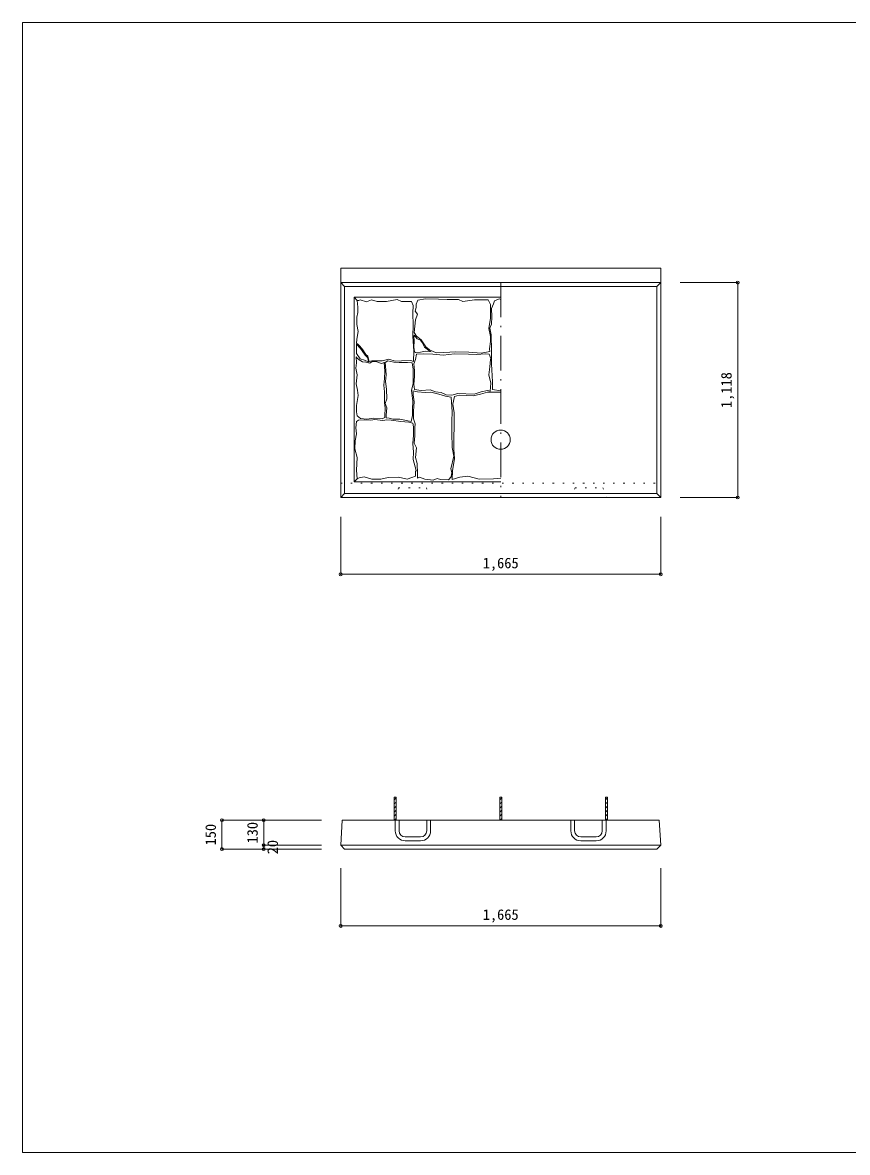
# Model space of a CAD drawing. Units: millimetres, scale not verified. Extents: x 165 to 8745, y 210 to 6090.
# Drawn here: x 165 to 4455, y 210 to 6090 of the extents above; entities that cross this region are included whole.
import ezdxf
from ezdxf.enums import TextEntityAlignment as Align

# ---------------------------------------------------------------- set-up
doc = ezdxf.new("R2010")
doc.units = ezdxf.units.MM
doc.header["$LTSCALE"] = 30
doc.header["$PDMODE"] = 32
doc.header["$PDSIZE"] = 15
doc.linetypes.add('DASHED_DOTTED', pattern=[9.25, 6, -1.5, 0.25, -1.5])
doc.linetypes.add('DOTTED', pattern=[1.75, 0.25, -1.5])
for name, color, linetype, lineweight in [('_0-0_', 7, 'Continuous', 18), ('_0-1_', 7, 'Continuous', 18), ('_0-2_', 4, 'Continuous', 9)]:
    doc.layers.add(name, color=color, linetype=linetype, lineweight=lineweight)
doc.styles.add('ＭＳ ゴシック', font='')
doc.styles.get('ＭＳ ゴシック').set_extended_font_data('MS Gothic')

msp = doc.modelspace()

# ---------------------------------------------------------------- linework, layer by layer
at = {"layer": '_0-0_'}
for p, q in [((165, 6090), (8745, 6090)), ((165, 6090), (165, 210)), ((8745, 210), (165, 210))]:
    msp.add_line(p, q, dxfattribs=at)
at = {"layer": '_0-1_'}
for p, q in [((1819.34, 4736.62), (1819.34, 4811.62)), ((1819.34, 4811.62), (3484.34, 4811.62)), ((3484.34, 4811.62), (3484.34, 3618.62)), ((1819.34, 4736.62), (1839.34, 4716.62)), ((1819.34, 4736.62), (1819.34, 3618.62)), ((1819.34, 4736.62), (3484.34, 4736.62)), ((1839.34, 4716.62), (1839.34, 3638.62)), ((3464.34, 4716.62), (1839.34, 4716.62)), ((3464.34, 4716.62), (3484.34, 4736.62)), ((3464.34, 3638.62), (3464.34, 4716.62)), ((1889.34, 4660.72), (1889.34, 3699.25)), ((1889.34, 4660.72), (1904.34, 4643.95)), ((1889.34, 4660.72), (2651.84, 4660.72)), ((1921.22, 4647.97), (1914.03, 4643.95)), ((1953.08, 4636.77), (1921.22, 4647.97)), ((1980.4, 4646.95), (1953.08, 4636.77)), ((2008.63, 4638.81), (1980.4, 4646.95)), ((2112.43, 4648.99), (2057.8, 4638.81)), ((2136.1, 4638.81), (2112.43, 4648.99)), ((2221.52, 4644.88), (2261.13, 4652.37)), ((2261.13, 4652.37), (2328.77, 4650.33)), ((2328.77, 4650.33), (2373.86, 4648.96)), ((2373.86, 4648.96), (2432.36, 4648.96)), ((2432.36, 4648.96), (2454.3, 4638.06)), ((2454.3, 4638.06), (2515.23, 4647.6)), ((2515.23, 4647.6), (2557.89, 4647.6)), ((2557.89, 4647.6), (2585.92, 4647.6)), ((2585.92, 4647.6), (2599.33, 4623.08)), ((2643.01, 4651.56), (2619.85, 4642.63)), ((2651.84, 4649.17), (2643.01, 4651.56)), ((1904.34, 4643.95), (1914.03, 4643.95)), ((1904.34, 4643.95), (1908.21, 4608.69)), ((1908.21, 4608.69), (1908.21, 4580.52)), ((2057.8, 4638.81), (2008.63, 4638.81)), ((2187.09, 4637.79), (2136.1, 4638.81)), ((2196.2, 4617.43), (2187.09, 4637.79)), ((2195.29, 4577.73), (2196.2, 4617.43)), ((2211.77, 4608.09), (2206.9, 4589.01)), ((2206.9, 4589.01), (2219.08, 4572.66)), ((2211.77, 4625.12), (2221.52, 4644.88)), ((2211.77, 4608.09), (2211.77, 4625.12)), ((2599.33, 4623.08), (2599.33, 4550.86)), ((2615.06, 4626.56), (2604.68, 4601.56)), ((2604.68, 4601.56), (2606.28, 4557.81)), ((2619.85, 4642.63), (2615.06, 4626.56)), ((1908.21, 4580.52), (1902.61, 4557.57)), ((1902.61, 4557.57), (1902.61, 4518.96)), ((2196.2, 4514.62), (2195.29, 4577.73)), ((2200.8, 4477.28), (2208.11, 4542.69)), ((2208.11, 4542.69), (2219.08, 4572.66)), ((2599.33, 4550.86), (2589.58, 4497.72)), ((2606.28, 4557.81), (2603.88, 4521.21)), ((1902.61, 4518.96), (1910.08, 4482.44)), ((1910.08, 4482.44), (1902.61, 4441.75)), ((2194.38, 4457.61), (2196.2, 4514.62)), ((2214.21, 4458.21), (2200.8, 4477.28)), ((2589.58, 4497.72), (2598.11, 4456.85)), ((2603.88, 4521.21), (2595.9, 4498.89)), ((2595.9, 4498.89), (2602.28, 4464.96)), ((1902.01, 4415.7), (1901.68, 4401.06)), ((1902.01, 4415.7), (1923.3, 4393.03)), ((1902.61, 4441.75), (1902.13, 4420.7)), ((1907.46, 4417.39), (1902.13, 4420.7)), ((1919.34, 4405.21), (1907.46, 4417.39)), ((2199.84, 4379.23), (2194.38, 4457.61)), ((2199.89, 4459.72), (2202.02, 4463.66)), ((2201.21, 4432.68), (2199.89, 4459.72)), ((2200.77, 4401.22), (2201.21, 4432.68)), ((2202.02, 4463.66), (2217.04, 4444.48)), ((2238.58, 4439.13), (2214.21, 4458.21)), ((2217.04, 4444.48), (2233.75, 4437.11)), ((2233.75, 4437.11), (2242.54, 4424.82)), ((2261.74, 4402.34), (2238.58, 4439.13)), ((2242.54, 4424.82), (2255.74, 4400.24)), ((2599.33, 4430.96), (2593.23, 4392.81)), ((2598.11, 4456.85), (2599.33, 4430.96)), ((2602.28, 4464.96), (2604.68, 4381.03)), ((1901.68, 4401.06), (1901.18, 4367.01)), ((1901.18, 4367.01), (1921.22, 4340.54)), ((1934.19, 4386.39), (1919.34, 4405.21)), ((1923.3, 4393.03), (1947.07, 4358.71)), ((1950.04, 4362.03), (1934.19, 4386.39)), ((1947.07, 4358.71), (1958.95, 4347.64)), ((1960.93, 4354.29), (1950.04, 4362.03)), ((1968.26, 4326.65), (1960.93, 4354.29)), ((2198.02, 4326.29), (2199.84, 4379.23)), ((2203.41, 4375.66), (2200.77, 4401.22)), ((2208.25, 4372.22), (2203.41, 4375.66)), ((2235.07, 4374.68), (2208.25, 4372.22)), ((2213.08, 4364.84), (2208.69, 4337.32)), ((2249.14, 4366.81), (2213.08, 4364.84)), ((2260.57, 4380.58), (2235.07, 4374.68)), ((2298.39, 4364.84), (2249.14, 4366.81)), ((2255.74, 4400.24), (2278.6, 4384.02)), ((2290.47, 4375.66), (2260.57, 4380.58)), ((2281.24, 4387.36), (2261.74, 4402.34)), ((2278.6, 4384.02), (2290.47, 4375.66)), ((2316.58, 4371), (2281.24, 4387.36)), ((2352.03, 4358.95), (2298.39, 4364.84)), ((2356.8, 4372.37), (2316.58, 4371)), ((2411.83, 4365.83), (2352.03, 4358.95)), ((2418.96, 4376.46), (2356.8, 4372.37)), ((2484.82, 4364.84), (2411.83, 4365.83)), ((2485.99, 4375.09), (2418.96, 4376.46)), ((2526.15, 4362.88), (2484.82, 4364.84)), ((2550.58, 4369.64), (2485.99, 4375.09)), ((2571.88, 4365.83), (2526.15, 4362.88)), ((2595.67, 4377.82), (2550.58, 4369.64)), ((2592.11, 4364.84), (2571.88, 4365.83)), ((2600.9, 4341.25), (2592.11, 4364.84)), ((2593.23, 4392.81), (2595.67, 4377.82)), ((2604.68, 4381.03), (2603.08, 4314.06)), ((1898.73, 4290.94), (1901.56, 4318.63)), ((1901.56, 4318.63), (1899.43, 4350.29)), ((1899.43, 4350.29), (1904.71, 4343.28)), ((1904.71, 4343.28), (1916.3, 4334.95)), ((1916.3, 4334.95), (1933.69, 4324.77)), ((1921.22, 4340.54), (1943.07, 4333.42)), ((1933.69, 4324.77), (1950.25, 4322.91)), ((1943.07, 4333.42), (1963.1, 4325.27)), ((1950.25, 4322.91), (1971.78, 4317.36)), ((1958.95, 4347.64), (1963.9, 4325.49)), ((1963.1, 4325.27), (1963.9, 4325.49)), ((1968.26, 4326.65), (1982.22, 4330.36)), ((1971.78, 4317.36), (1983.37, 4326.62)), ((1982.22, 4330.36), (2035.03, 4329.35)), ((1983.37, 4326.62), (2008.21, 4324.77)), ((2008.21, 4324.77), (2031.39, 4316.43)), ((2031.39, 4316.43), (2045.46, 4320.14)), ((2035.03, 4329.35), (2069.63, 4337.49)), ((2045.46, 4320.14), (2048.78, 4276.63)), ((2050.91, 4321.01), (2065.06, 4328.92)), ((2052.32, 4302.02), (2050.91, 4321.01)), ((2055.15, 4256.91), (2052.32, 4302.02)), ((2065.06, 4328.92), (2096.21, 4322.59)), ((2069.63, 4337.49), (2103.32, 4328.33)), ((2096.21, 4322.59), (2123.81, 4321.8)), ((2103.32, 4328.33), (2136.1, 4330.36)), ((2123.81, 4321.8), (2167.69, 4320.22)), ((2136.1, 4330.36), (2184.36, 4331.38)), ((2167.69, 4320.22), (2191.76, 4319.43)), ((2184.36, 4331.38), (2198.02, 4326.29)), ((2191.76, 4319.43), (2196.71, 4286.19)), ((2208.69, 4337.32), (2200.77, 4314.7)), ((2200.77, 4314.7), (2203.41, 4279.31)), ((2590.35, 4256.7), (2594.74, 4298.97)), ((2594.74, 4298.97), (2599.14, 4337.32)), ((2600.9, 4341.25), (2599.14, 4337.32)), ((2603.08, 4314.06), (2607.08, 4252.46)), ((1905.8, 4256.91), (1898.73, 4290.94)), ((1899.43, 4210.22), (1905.8, 4256.91)), ((2047.95, 4237.75), (2044.64, 4203.51)), ((2048.78, 4276.63), (2047.95, 4237.75)), ((2053.03, 4222.88), (2055.15, 4256.91)), ((2196.71, 4286.19), (2196.71, 4211.8)), ((2203.41, 4247.85), (2200.77, 4208.52)), ((2203.41, 4279.31), (2203.41, 4247.85)), ((2600.9, 4213.44), (2590.35, 4256.7)), ((2607.08, 4252.46), (2608.67, 4220.32)), ((1907.22, 4176.99), (1899.43, 4210.22)), ((1910.76, 4148.5), (1907.22, 4176.99)), ((2044.64, 4203.51), (2047.95, 4168.33)), ((2057.98, 4181.73), (2053.03, 4222.88)), ((2059.4, 4132.67), (2057.98, 4181.73)), ((2196.71, 4211.8), (2187.51, 4174.61)), ((2200.77, 4208.52), (2202.53, 4180.01)), ((2202.53, 4180.01), (2237.71, 4175.09)), ((2237.71, 4175.09), (2284.32, 4178.04)), ((2284.32, 4178.04), (2313.34, 4169.19)), ((2550.77, 4169.19), (2583.31, 4176.08)), ((2583.31, 4176.08), (2597.38, 4171.16)), ((2597.38, 4171.16), (2600.9, 4213.44)), ((2608.67, 4220.32), (2608.67, 4180.14)), ((2608.67, 4180.14), (2651.84, 4173.91)), ((1902.27, 4097.85), (1910.76, 4148.5)), ((2047.95, 4168.33), (2047.01, 4110.51)), ((2051.61, 4108.14), (2059.4, 4132.67)), ((2187.51, 4174.61), (2194.59, 4119.22)), ((2194.59, 4119.22), (2192.47, 4076.49)), ((2195.02, 4173.11), (2219.18, 4168.41)), ((2196.17, 4167.26), (2195.02, 4173.11)), ((2195.61, 4153.31), (2196.17, 4167.26)), ((2202.41, 4116.53), (2195.61, 4153.31)), ((2199.01, 4068.33), (2202.41, 4116.53)), ((2219.18, 4168.41), (2259.1, 4164.88)), ((2259.1, 4164.88), (2288.51, 4166.06)), ((2288.51, 4166.06), (2329.48, 4155.49)), ((2313.34, 4169.19), (2342.36, 4165.26)), ((2329.48, 4155.49), (2364.15, 4144.92)), ((2342.36, 4165.26), (2368.74, 4153.46)), ((2364.15, 4144.92), (2393.57, 4141.39)), ((2368.74, 4153.46), (2397.76, 4150.51)), ((2393.57, 4141.39), (2399.87, 4065.05)), ((2397.76, 4150.51), (2429.42, 4159.36)), ((2403.07, 4103.93), (2411.88, 4143.32)), ((2411.88, 4143.32), (2436.11, 4150.71)), ((2429.42, 4159.36), (2513.84, 4156.41)), ((2436.11, 4150.71), (2507.68, 4147.02)), ((2507.68, 4147.02), (2546.22, 4155.63)), ((2513.84, 4156.41), (2550.77, 4169.19)), ((2546.22, 4155.63), (2582.55, 4166.71)), ((2582.55, 4166.71), (2651.84, 4166.71)), ((1900.85, 4063.82), (1902.27, 4097.85)), ((1905.45, 4044.04), (1900.85, 4063.82)), ((2047.01, 4110.51), (2051.26, 4084.4)), ((2051.26, 4084.4), (2048.78, 4043.65)), ((2058.69, 4084.4), (2051.61, 4108.14)), ((2055.86, 4047.21), (2058.69, 4084.4)), ((2192.47, 4076.49), (2192.47, 4044.83)), ((2199.01, 4027.75), (2199.01, 4068.33)), ((2399.87, 4065.05), (2396.72, 4015.72)), ((2409.68, 4058.38), (2403.07, 4103.93)), ((2409.68, 4005.45), (2409.68, 4058.38)), ((1898.73, 3980.73), (1900.85, 4013.18)), ((1900.85, 4013.18), (1912.88, 4020.3)), ((1922.44, 4030.19), (1905.45, 4044.04)), ((1912.88, 4020.3), (1942.61, 4021.88)), ((1955.35, 4025.45), (1922.44, 4030.19)), ((1942.61, 4021.88), (1976.59, 4020.3)), ((1991.45, 4031.78), (1955.35, 4025.45)), ((1976.59, 4020.3), (1997.82, 4024.26)), ((2034.98, 4028.61), (1991.45, 4031.78)), ((1997.82, 4024.26), (2038.87, 4018.72)), ((2049.49, 4034.55), (2034.98, 4028.61)), ((2038.87, 4018.72), (2060.11, 4021.88)), ((2048.78, 4043.65), (2049.49, 4034.55)), ((2056.57, 4033.75), (2055.86, 4047.21)), ((2071.43, 4030.59), (2056.57, 4033.75)), ((2060.11, 4021.88), (2082.76, 4020.3)), ((2091.25, 4025.84), (2071.43, 4030.59)), ((2082.76, 4020.3), (2133.01, 4014.76)), ((2127.35, 4026.63), (2091.25, 4025.84)), ((2186.1, 4014.76), (2127.35, 4026.63)), ((2133.01, 4014.76), (2173.36, 4010.01)), ((2173.36, 4010.01), (2193.88, 4006.06)), ((2192.47, 4044.83), (2186.1, 4014.76)), ((2193.88, 4006.06), (2197.42, 3986.27)), ((2206.95, 4001.75), (2199.01, 4027.75)), ((2205.25, 3983.36), (2206.95, 4001.75)), ((2396.72, 4015.72), (2397.77, 3954.65)), ((2407.48, 3913.12), (2409.68, 4005.45)), ((1895.19, 3912.68), (1902.27, 3949.87)), ((1902.27, 3949.87), (1898.73, 3980.73)), ((2198.84, 3942.75), (2193.88, 3900.02)), ((2197.42, 3986.27), (2198.84, 3942.75)), ((2202.41, 3900.92), (2204.68, 3939.6)), ((2204.68, 3939.6), (2205.25, 3983.36)), ((2397.77, 3954.65), (2398.82, 3878.31)), ((1893.77, 3872.32), (1895.19, 3912.68)), ((2193.88, 3900.02), (2198.13, 3854.91)), ((2213.19, 3876.19), (2202.41, 3900.92)), ((2408.58, 3868.8), (2407.48, 3913.12)), ((1905.8, 3827.22), (1893.77, 3872.32)), ((1902.27, 3759.95), (1905.8, 3827.22)), ((2198.13, 3854.91), (2196.01, 3816.14)), ((2208.09, 3826.72), (2213.19, 3876.19)), ((2216.59, 3795.65), (2208.09, 3826.72)), ((2408.27, 3833.68), (2392.52, 3767.9)), ((2398.82, 3878.31), (2408.27, 3833.68)), ((2400.87, 3758), (2410.78, 3822.02)), ((2410.78, 3822.02), (2408.58, 3868.8)), ((2196.01, 3816.14), (2212.29, 3758.37)), ((2218.13, 3743.24), (2216.59, 3795.65)), ((2392.52, 3767.9), (2396.72, 3749.11)), ((1904.34, 3716.02), (1889.34, 3699.25)), ((1904.34, 3716.02), (1902.27, 3759.95)), ((1915.01, 3720.39), (1904.34, 3716.02)), ((1941.9, 3725.13), (1915.01, 3720.39)), ((1981.54, 3714.06), (1941.9, 3725.13)), ((2027.55, 3713.26), (1981.54, 3714.06)), ((2066.48, 3721.97), (2027.55, 3713.26)), ((2120.98, 3723.55), (2066.48, 3721.97)), ((2165.57, 3713.26), (2120.98, 3723.55)), ((2189.64, 3721.97), (2165.57, 3713.26)), ((2208.75, 3729.09), (2189.64, 3721.97)), ((2208.75, 3753.62), (2212.29, 3758.37)), ((2208.75, 3753.62), (2208.75, 3729.09)), ((2219.18, 3718.58), (2218.13, 3743.24)), ((2228.63, 3724.45), (2219.18, 3718.58)), ((2257, 3713.88), (2228.63, 3724.45)), ((2300.07, 3709.18), (2257, 3713.88)), ((2322.13, 3717.4), (2300.07, 3709.18)), ((2338.94, 3711.53), (2322.13, 3717.4)), ((2380.96, 3710.35), (2338.94, 3711.53)), ((2394.62, 3726.8), (2380.96, 3710.35)), ((2396.72, 3749.11), (2394.62, 3726.8)), ((2399.77, 3712.46), (2400.87, 3758)), ((2438.55, 3724.25), (2399.77, 3712.46)), ((2480.44, 3728.93), (2438.55, 3724.25)), ((2539.08, 3713.71), (2480.44, 3728.93)), ((2613.43, 3714.88), (2539.08, 3713.71)), ((2651.84, 3719.01), (2613.43, 3714.88)), ((2651.84, 3699.25), (1889.34, 3699.25)), ((1819.34, 3618.62), (1839.34, 3638.62)), ((1819.34, 3618.62), (3484.34, 3618.62)), ((1839.34, 3638.62), (3464.34, 3638.62)), ((3464.34, 3638.62), (3484.34, 3618.62)), ((2097.26, 1938.86), (2097.26, 2058.86)), ((2097.26, 2058.86), (2107.26, 2058.86)), ((2107.26, 1938.86), (2107.26, 2058.86)), ((2646.84, 1938.86), (2646.84, 2058.86)), ((2646.84, 2058.86), (2656.84, 2058.86)), ((2656.84, 1938.86), (2656.84, 2058.86)), ((3196.42, 1938.86), (3196.42, 2058.86)), ((3196.42, 2058.86), (3206.42, 2058.86)), ((3206.42, 1938.86), (3206.42, 2058.86)), ((2097.26, 2044.66), (2107.26, 2054.66)), ((2097.26, 2023.44), (2107.26, 2033.44)), ((2097.26, 2002.23), (2107.26, 2012.23)), ((2646.84, 2044.66), (2656.84, 2054.66)), ((2646.84, 2023.44), (2656.84, 2033.44)), ((2646.84, 2002.23), (2656.84, 2012.23)), ((3196.42, 2044.66), (3206.42, 2054.66)), ((3196.42, 2023.44), (3206.42, 2033.44)), ((3196.42, 2002.23), (3206.42, 2012.23)), ((2097.26, 1981.02), (2107.26, 1991.02)), ((2097.26, 1959.81), (2107.26, 1969.81)), ((2097.52, 1938.86), (2107.26, 1948.59)), ((2646.84, 1981.02), (2656.84, 1991.02)), ((2646.84, 1959.81), (2656.84, 1969.81)), ((2647.11, 1938.86), (2656.84, 1948.59)), ((3196.42, 1981.02), (3206.42, 1991.02)), ((3196.42, 1959.81), (3206.42, 1969.81)), ((3196.69, 1938.86), (3206.42, 1948.59)), ((1819.34, 1808.86), (1827.47, 1938.86)), ((1827.47, 1938.86), (3476.22, 1938.86)), ((2103.34, 1883.73), (2103.34, 1938.86)), ((2123.34, 1883.73), (2123.34, 1938.86)), ((2267.34, 1883.73), (2267.34, 1938.86)), ((2287.34, 1883.73), (2287.34, 1938.86)), ((3016.34, 1883.73), (3016.34, 1938.86)), ((3036.34, 1883.73), (3036.34, 1938.86)), ((3180.34, 1883.73), (3180.34, 1938.86)), ((3200.34, 1883.73), (3200.34, 1938.86)), ((3476.22, 1938.86), (3484.34, 1808.86)), ((2155.34, 1851.73), (2235.34, 1851.73)), ((2155.34, 1831.73), (2235.34, 1831.73)), ((3068.34, 1851.73), (3148.34, 1851.73)), ((3068.34, 1831.73), (3148.34, 1831.73)), ((1819.34, 1808.86), (1839.34, 1788.86)), ((1819.34, 1808.86), (3484.34, 1808.86)), ((1839.34, 1788.86), (3464.34, 1788.86)), ((3484.34, 1808.86), (3464.34, 1788.86))]:
    msp.add_line(p, q, dxfattribs=at)
at = {"layer": '_0-1_', "linetype": 'DASHED_DOTTED'}
msp.add_line((2651.84, 4736.62), (2651.84, 3618.62), dxfattribs=at)
at = {"layer": '_0-1_', "linetype": 'DOTTED'}
for p, q in [((1819.34, 3693.62), (3484.34, 3693.62)), ((2120.34, 3668.62), (2100.34, 3618.62)), ((2120.34, 3668.62), (2265.34, 3668.62)), ((2265.34, 3668.62), (2285.34, 3618.62)), ((3038.34, 3668.62), (3018.34, 3618.62)), ((3038.34, 3668.62), (3183.34, 3668.62)), ((3183.34, 3668.62), (3203.34, 3618.62))]:
    msp.add_line(p, q, dxfattribs=at)
at = {"layer": '_0-1_'}
msp.add_circle((2651.4, 3919.51), 50, dxfattribs=at)
for centre, radius, start, end in [((2155.34, 1883.73), 52, 180, 270), ((2155.34, 1883.73), 32, 180, 270), ((2235.34, 1883.73), 52, 270, 0), ((2235.34, 1883.73), 32, 270, 0), ((3068.34, 1883.73), 52, 180, 270), ((3068.34, 1883.73), 32, 180, 270), ((3148.34, 1883.73), 52, 270, 0), ((3148.34, 1883.73), 32, 270, 0)]:
    msp.add_arc(centre, radius, start, end, dxfattribs=at)
at = {"layer": '_0-2_'}
for p, q in [((3884.34, 4736.62), (3584.34, 4736.62)), ((3884.34, 3618.62), (3884.34, 4736.62)), ((3884.34, 3618.62), (3584.34, 3618.62)), ((1819.34, 3218.62), (1819.34, 3518.62)), ((3484.34, 3218.62), (3484.34, 3518.62)), ((1819.34, 3218.62), (3484.34, 3218.62)), ((1201.75, 1938.86), (1201.75, 1788.86)), ((1201.75, 1938.86), (1419.34, 1938.86)), ((1419.34, 1808.86), (1419.34, 1938.86)), ((1419.34, 1938.86), (1719.34, 1938.86)), ((1201.75, 1788.86), (1419.34, 1788.86)), ((1419.34, 1788.86), (1419.34, 1808.86)), ((1419.34, 1808.86), (1719.34, 1808.86)), ((1419.34, 1788.86), (1719.34, 1788.86)), ((1819.34, 1388.86), (1819.34, 1688.86)), ((3484.34, 1388.86), (3484.34, 1688.86)), ((3484.34, 1388.86), (1819.34, 1388.86))]:
    msp.add_line(p, q, dxfattribs=at)
for p in [(3884.34, 4736.62), (3884.34, 3618.62), (1819.34, 3218.62), (3484.34, 3218.62), (1201.75, 1938.86), (1419.34, 1938.86), (1201.75, 1788.86), (1419.34, 1808.86), (1419.34, 1788.86), (1819.34, 1388.86), (3484.34, 1388.86)]:
    msp.add_point(p, dxfattribs=at)

# ---------------------------------------------------------------- texts
at = {"layer": '_0-2_', "style": 'ＭＳ ゴシック'}
for s, p in [('1,118', (3869.34, 4083.87)), ('150', (1186.75, 1807.61)), ('130', (1404.34, 1817.61)), ('20', (1509.34, 1761.36))]:
    msp.add_text(s, height=54.99, rotation=90, dxfattribs=at).set_placement(p, align=Align.BOTTOM_LEFT)
for p in [(2558.09, 3233.62), (2558.09, 1403.86)]:
    msp.add_text('1,665', height=54.99, dxfattribs=at).set_placement(p, align=Align.BOTTOM_LEFT)

doc.saveas('drawing.dxf')
